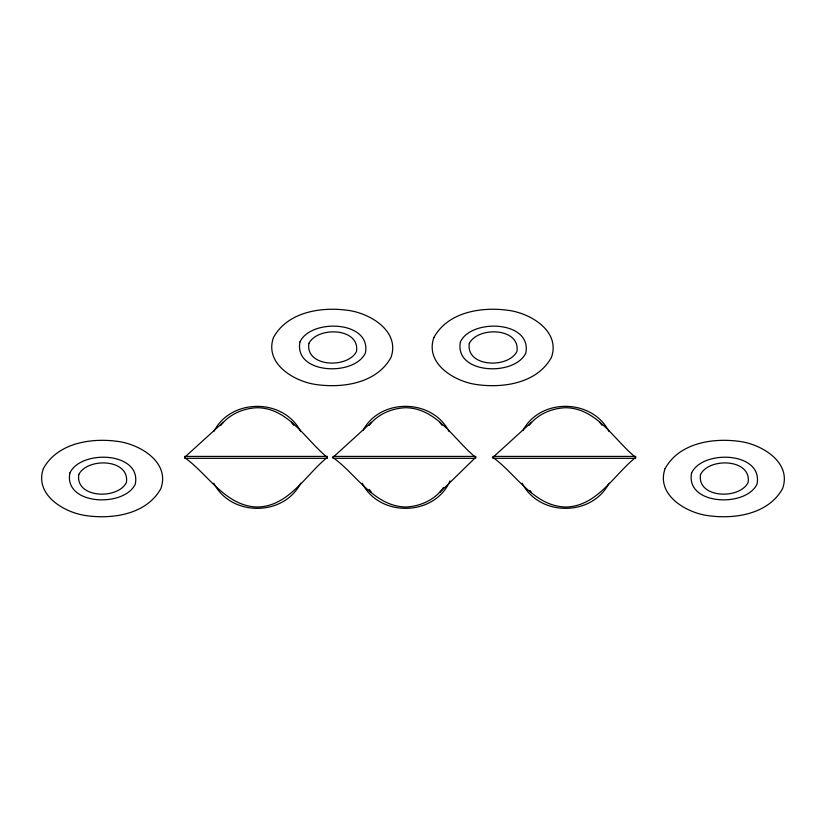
<?xml version="1.0" encoding="UTF-8"?>
<svg xmlns="http://www.w3.org/2000/svg" width="826" height="826" viewBox="0 0 826 826"><rect width="100%" height="100%" fill="white"/><g stroke="black" fill="none" stroke-linecap="round" stroke-linejoin="round"><path stroke-width="1.24" d="M450.005 480.918C434.683 516.467 379.578 517.665 362.18 483.179M213.81 431.544C230.95 397.987 283.586 397.987 300.726 431.544M220.852 425.338C229.349 414.146 243.433 408.271 257.268 407.714C288.697 408.168 305.548 439.721 327.292 457.367C305.548 475.002 288.697 506.555 257.268 507.009C225.839 506.276 208.4 474.971 185.54 458.224M300.726 483.179C283.586 516.735 230.95 516.735 213.81 483.179M362.903 430.573C380.352 397.729 432.246 398.524 449.096 431.544M369.222 425.338C377.719 414.146 391.803 408.271 405.638 407.714C437.068 408.168 453.918 439.721 475.662 457.367M333.91 458.224C356.77 474.971 374.209 506.276 405.638 507.009C420.331 506.462 435.261 499.751 443.583 487.33M522.858 430.573C540.297 397.729 592.201 398.524 609.041 431.544M529.177 425.338C537.674 414.146 551.747 408.271 565.593 407.714C597.012 408.168 613.873 439.721 635.607 457.367M609.041 483.179C591.912 516.735 539.264 516.735 522.135 483.179M439.752 492.472L474.743 458.265M634.688 458.265C613.336 475.745 596.568 506.627 565.593 507.009C533.73 506.193 516.167 474.269 492.926 457.367L531.479 422.262M184.601 457.367L223.154 422.262M332.971 457.367L371.524 422.262M599.707 422.262L601.999 425.338M529.941 490.417L531.479 492.472M439.752 422.262L442.044 425.338M369.222 489.384L371.524 492.472M291.382 422.262L293.684 425.338M43.375 468.59C34.103 494.795 64.211 512.74 86.389 515.651C113.048 519.409 146.791 514.216 160.905 488.486C170.177 462.271 140.069 444.336 117.881 441.414C91.232 437.656 57.49 442.86 43.375 468.59M69.869 472.999C63.571 505.316 124.261 507.794 135.309 484.077C141.607 451.76 80.917 449.272 69.869 472.999M78.79 474.506C75.083 498.274 117.633 499.875 126.388 482.56C130.095 458.802 87.546 457.191 78.79 474.506M273.468 337.514C264.196 363.729 294.293 381.664 316.482 384.586C343.141 388.344 376.883 383.14 390.997 357.41C400.259 331.205 370.162 313.26 347.973 310.349C321.324 306.591 287.582 311.784 273.468 337.514M299.962 341.923C293.664 374.24 354.354 376.728 365.402 353.001C371.7 320.684 311.01 318.206 299.962 341.923M308.883 343.44C305.176 367.198 347.725 368.809 356.481 351.494C360.188 327.726 317.638 326.125 308.883 343.44M433.898 337.514C424.626 363.729 454.723 381.664 476.912 384.586C503.571 388.344 537.313 383.14 551.427 357.41C560.689 331.205 530.591 313.26 508.403 310.349C481.754 306.591 448.012 311.784 433.898 337.514M460.392 341.923C454.094 374.24 514.784 376.728 525.832 353.001C532.13 320.684 471.429 318.206 460.392 341.923M469.313 343.44C465.606 367.198 508.155 368.809 516.911 351.494C520.617 327.726 478.068 326.125 469.313 343.44M665.095 468.59C655.823 494.795 685.931 512.74 708.119 515.651C734.768 519.409 768.51 514.216 782.625 488.486C791.897 462.271 761.789 444.336 739.611 441.414C712.952 437.656 679.209 442.86 665.095 468.59M691.589 472.999C685.291 505.316 745.992 507.794 757.029 484.077C763.338 451.76 702.637 449.272 691.589 472.999M700.51 474.506C696.803 498.274 739.353 499.875 748.108 482.56C751.815 458.802 709.266 457.191 700.51 474.506M327.292 456.417L184.601 456.417L184.601 458.316L327.292 458.316L327.292 456.417M475.662 456.417L332.971 456.417L332.971 458.316L475.662 458.316L475.662 456.417M635.607 456.417L492.926 456.417L492.926 458.316L635.607 458.316L635.607 456.417"/></g></svg>
